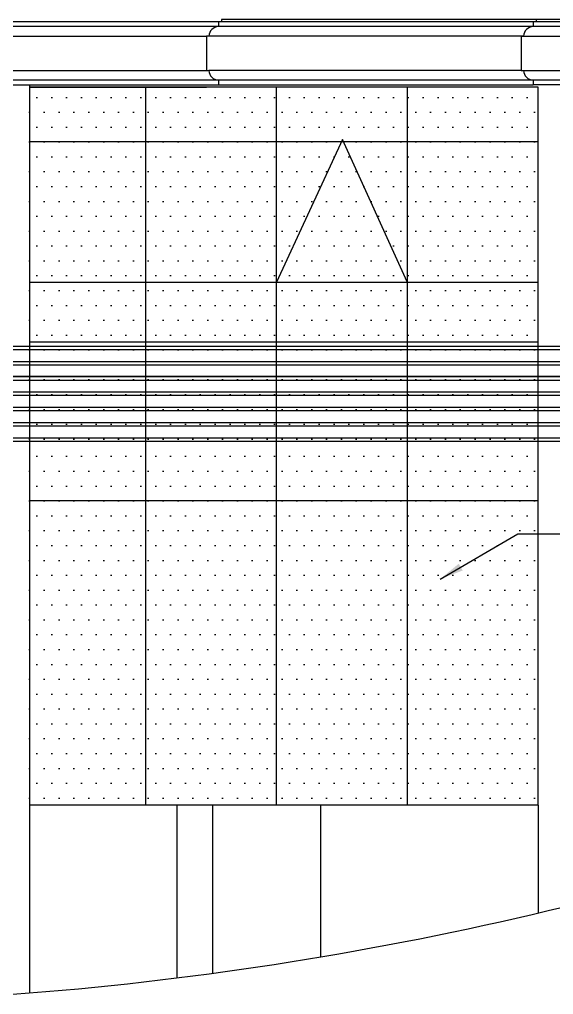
# Model space of a CAD drawing. Extents: x 185 to 567, y -69 to 170.
# Drawn here: x 410.42 to 414.91, y -50.29 to -42.09 of the extents above; entities that cross this region are included whole.
import ezdxf

# ---------------------------------------------------------------- set-up
doc = ezdxf.new("R2010")
doc.units = 0
doc.header["$LTSCALE"] = 0.25
doc.header["$MEASUREMENT"] = 0
doc.layers.get('0').update_dxf_attribs({"linetype": 'CONTINUOUS'})
for name, color, linetype in [('A-DTNM', 112, 'CONTINUOUS'), ('A-ELV', 2, 'CONTINUOUS'), ('A-ELV 0', 10, 'CONTINUOUS'), ('A-ELV 4', 41, 'CONTINUOUS'), ('A-ELV 5', 51, 'CONTINUOUS'), ('A-ELV 6', 71, 'CONTINUOUS'), ('A-groves', 8, 'CONTINUOUS'), ('A-WIN', 3, 'CONTINUOUS'), ('A-WIN HAT', 125, 'CONTINUOUS'), ('ELEV', 140, 'CONTINUOUS')]:
    doc.layers.add(name, color=color, linetype=linetype)
doc.styles.add('BERNIE', font='arial.ttf')
doc.dimstyles.new('DIM10R', dxfattribs={"dimscale": 0.2, "dimtxt": 125, "dimasz": 150, "dimexe": 100, "dimexo": 100, "dimgap": 25, "dimtad": 1, "dimdec": 0, "dimzin": 0, "dimdsep": 46, "dimtxsty": 'BERNIE', "dimcen": 500, "dimdle": 50, "dimclrd": 2, "dimclre": 1, "dimclrt": 3, "dimadec": 0, "dimazin": 0, "dimtfac": 1, "dimtdec": 0, "dimtix": 1, "dimtmove": 2, "dimatfit": 3, "dimfxl": 1, "dimtolj": 1, "dimtzin": 0, "dimarcsym": 0})

# ---------------------------------------------------------------- blocks, each defined once
blk = doc.blocks.new('A$C7860229F')
blk.add_lwpolyline([(0.1263, 0.285), (0.1263, 0.265), (0.1, 0.265), (0.1, 0.225, 0.394493), (0.02, 0.145), (0, 0.145), (0, -0.145), (0.02, -0.145, 0.394493), (0.1, -0.225), (0.1, -0.265)], format="xyb")

msp = doc.modelspace()

# ---------------------------------------------------------------- hatches: boundary and pattern name
at = {"layer": 'A-WIN HAT'}
h = msp.add_hatch(dxfattribs=at)
h.set_pattern_fill('DOTS', color=256, scale=2, style=0)
h.set_pattern_definition([(0, (410.50221, -45.61556), (0.0625, 0.125), [0, -0.125])])
h.paths.add_polyline_path([(414.7822, -45.6756), (410.5022, -45.6756), (410.5022, -42.6157), (414.7822, -42.6157)])
h = msp.add_hatch(dxfattribs=at)
h.set_pattern_fill('DOTS', color=256, scale=2, style=0)
h.set_pattern_definition([(0, (410.50221, -48.63556), (0.0625, 0.125), [0, -0.125])])
h.paths.add_polyline_path([(414.7822, -48.6956), (410.5022, -48.6956), (410.5022, -45.6357), (414.7822, -45.6357)])

# ---------------------------------------------------------------- linework, layer by layer
at = {"layer": 'A-ELV'}
for p, q in [((417.1982, -44.8357, -0.0001), (394.3808, -44.8357, -0.0001)), ((417.1982, -44.8642, -0.0001), (394.3808, -44.8642, -0.0001)), ((417.1982, -44.9642, -0.0001), (394.3808, -44.9642, -0.0001)), ((417.1982, -44.9928, -0.0001), (394.3808, -44.9928, -0.0001)), ((417.1982, -45.0928, -0.0001), (394.3808, -45.0928, -0.0001)), ((417.1982, -45.1214, -0.0001), (394.3808, -45.1214, -0.0001)), ((417.1982, -45.2214, -0.0001), (394.3808, -45.2214, -0.0001)), ((417.1982, -45.2499, -0.0001), (394.3808, -45.2499, -0.0001)), ((417.1982, -45.3499, -0.0001), (394.3808, -45.3499, -0.0001)), ((417.1982, -45.3785, -0.0001), (394.3808, -45.3785, -0.0001)), ((417.1982, -45.4785, -0.0001), (394.3808, -45.4785, -0.0001)), ((417.1982, -45.5071, -0.0001), (394.3808, -45.5071, -0.0001)), ((417.1982, -45.6071, -0.0001), (394.3808, -45.6071, -0.0001)), ((417.1982, -45.6357, -0.0001), (394.3808, -45.6357, -0.0001))]:
    msp.add_line(p, q, dxfattribs=at)
at = {"layer": 'A-ELV 0'}
for p, q in [((411.7422, -48.6956, 0), (411.7422, -50.1483, 0)), ((412.0422, -48.6956, 0), (412.0422, -50.1094, 0))]:
    msp.add_line(p, q, dxfattribs=at)
at = {"layer": 'A-ELV 4'}
for p, q in [((415.8285, -42.0857, 0), (414.7659, -42.0857, 0)), ((414.6396, -42.2257, 0), (415.7022, -42.2257, 0)), ((414.6396, -42.5157, 0), (415.7022, -42.5157, 0)), ((415.8022, -42.6357, 0), (414.7396, -42.6357, 0))]:
    msp.add_line(p, q, dxfattribs=at)
msp.add_arc((408.2214, -21.8237, 0), 28.5426, 269.57909, 287.35423, dxfattribs=at)
at = {"layer": 'A-ELV 5'}
for p, q in [((414.7659, -42.0857, 0), (412.1185, -42.0857, -0.0001)), ((414.6396, -42.2257, 0), (411.9922, -42.2257, -0.0001)), ((414.6396, -42.5157, 0), (412.0122, -42.5157, -0.0001)), ((412.0922, -42.6357, -0.0001), (414.7396, -42.6357, 0)), ((412.9522, -48.6956, 0), (412.9522, -49.9715, 0)), ((414.7822, -48.6956, 0), (414.7822, -49.6021, 0))]:
    msp.add_line(p, q, dxfattribs=at)
at = {"layer": 'A-ELV 6'}
for p, q in [((406.5772, -42.2257, 0), (411.9922, -42.2257, -0.0001)), ((406.5772, -42.5157, 0), (411.9922, -42.5157, -0.0001)), ((401.4122, -42.6357, 0), (412.0922, -42.6357, -0.0001)), ((410.5022, -42.6357, 0), (410.5022, -50.275, 0)), ((410.5022, -42.6556, -0.0001), (411.9922, -42.6556, -0.0001))]:
    msp.add_line(p, q, dxfattribs=at)
at = {"layer": 'A-groves'}
for p, q in [((418.3522, -42.1057, 0), (406.5772, -42.1057, 0)), ((418.3522, -42.1457, 0), (406.5772, -42.1457, 0)), ((418.3522, -42.5957, 0), (406.5772, -42.5957, 0)), ((413.1363, -43.0957, -0.0002), (412.5809, -44.2958, -0.0001)), ((413.6795, -44.2922, -0.0002), (413.1363, -43.0957, -0.0002)), ((401.5122, -45.0857, 0), (411.9922, -45.0857, 0)), ((411.9922, -45.0857, -0.0001), (416.4022, -45.0857, 0))]:
    msp.add_line(p, q, dxfattribs=at)
at = {"layer": 'A-WIN'}
for p, q in [((411.4822, -45.6756, 0), (411.4822, -42.6556, 0)), ((412.5822, -45.6756, 0), (412.5822, -42.6556, 0)), ((413.6822, -45.6756, 0), (413.6822, -42.6556, 0)), ((414.7822, -43.1157, -0.0001), (410.5022, -43.1157, 0)), ((410.5022, -44.2959, 0), (414.7822, -44.2959, 0)), ((410.5022, -44.7959, 0), (414.7822, -44.7959, 0)), ((411.4822, -48.6956, 0), (411.4822, -45.6756, 0)), ((412.5822, -48.6956, 0), (412.5822, -45.6756, 0)), ((413.6822, -48.6956, 0), (413.6822, -45.6756, 0)), ((414.7822, -46.1357, 0), (410.5022, -46.1357, 0))]:
    msp.add_line(p, q, dxfattribs=at)
at = {"layer": 'ELEV'}
for p, q in [((414.7822, -42.6556, 0), (410.5022, -42.6556, 0)), ((414.7822, -45.6756, 0), (414.7822, -42.6556, 0)), ((414.7822, -48.6956, 0), (414.7822, -45.6756, 0)), ((414.7822, -48.6956, 0), (410.5022, -48.6956, 0))]:
    msp.add_line(p, q, dxfattribs=at)

# ---------------------------------------------------------------- block references
at = {"layer": 'A-ELV 5'}
msp.add_blockref('A$C7860229F', (414.6396, -42.3707, 0), dxfattribs=at)
at = {"layer": 'A-ELV 6'}
msp.add_blockref('A$C7860229F', (411.9922, -42.3707, -0.0001), dxfattribs=at)

# ---------------------------------------------------------------- leaders
at = {"layer": 'A-DTNM'}
msp.add_leader([(413.9579, -46.793), (414.6119, -46.4127), (419.4681, -46.4127)], dimstyle='DIM10R', override={"dimasz": 1, "dimclrd": 256}, dxfattribs=at)

doc.saveas('drawing.dxf')
